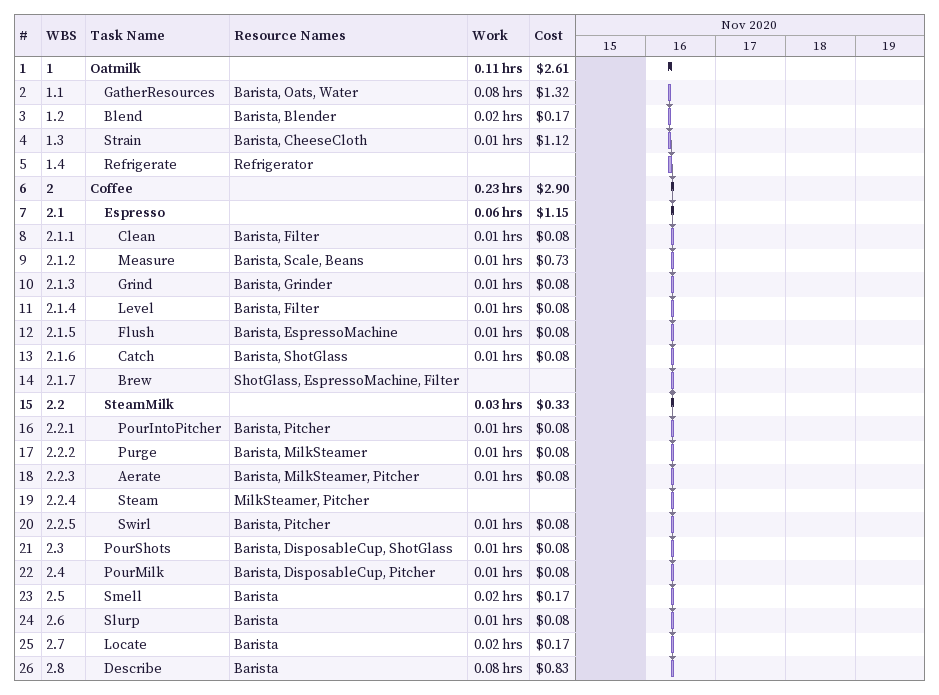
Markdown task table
| ID | WBS | Task | Start | Finish | Predecessors | Resources | Work (h) | Cost ($) |
|---|---|---|---|---|---|---|---|---|
| 1 | 1 | **Oatmilk** | 2020-11-16 | 2020-11-16 |  |  | 0.11 | 2.61 |
| 2 | 1.1 | GatherResources | 2020-11-16 | 2020-11-16 |  | Barista, Oats, Water | 0.08 | 1.32 |
| 3 | 1.2 | Blend | 2020-11-16 | 2020-11-16 | 2 | Barista, Blender | 0.02 | 0.17 |
| 4 | 1.3 | Strain | 2020-11-16 | 2020-11-16 | 3 | Barista, CheeseCloth | 0.01 | 1.12 |
| 5 | 1.4 | Refrigerate | 2020-11-16 | 2020-11-16 | 4 | Refrigerator |  |  |
| 6 | 2 | **Coffee** | 2020-11-16 | 2020-11-16 | 5 |  | 0.23 | 2.90 |
| 7 | 2.1 | **Espresso** | 2020-11-16 | 2020-11-16 | 5 |  | 0.06 | 1.15 |
| 8 | 2.1.1 | Clean | 2020-11-16 | 2020-11-16 | 5 | Barista, Filter | 0.01 | 0.08 |
| 9 | 2.1.2 | Measure | 2020-11-16 | 2020-11-16 | 8 | Barista, Scale, Beans | 0.01 | 0.73 |
| 10 | 2.1.3 | Grind | 2020-11-16 | 2020-11-16 | 9 | Barista, Grinder | 0.01 | 0.08 |
| 11 | 2.1.4 | Level | 2020-11-16 | 2020-11-16 | 10 | Barista, Filter | 0.01 | 0.08 |
| 12 | 2.1.5 | Flush | 2020-11-16 | 2020-11-16 | 11 | Barista, EspressoMachine | 0.01 | 0.08 |
| 13 | 2.1.6 | Catch | 2020-11-16 | 2020-11-16 | 12 | Barista, ShotGlass | 0.01 | 0.08 |
| 14 | 2.1.7 | Brew | 2020-11-16 | 2020-11-16 | 13, 18 | ShotGlass, EspressoMachine, Filter |  |  |
| 15 | 2.2 | **SteamMilk** | 2020-11-16 | 2020-11-16 | 5 |  | 0.03 | 0.33 |
| 16 | 2.2.1 | PourIntoPitcher | 2020-11-16 | 2020-11-16 | 5 | Barista, Pitcher | 0.01 | 0.08 |
| 17 | 2.2.2 | Purge | 2020-11-16 | 2020-11-16 | 16 | Barista, MilkSteamer | 0.01 | 0.08 |
| 18 | 2.2.3 | Aerate | 2020-11-16 | 2020-11-16 | 17 | Barista, MilkSteamer, Pitcher | 0.01 | 0.08 |
| 19 | 2.2.4 | Steam | 2020-11-16 | 2020-11-16 | 18 | MilkSteamer, Pitcher |  |  |
| 20 | 2.2.5 | Swirl | 2020-11-16 | 2020-11-16 | 19 | Barista, Pitcher | 0.01 | 0.08 |
| 21 | 2.3 | PourShots | 2020-11-16 | 2020-11-16 | 14 | Barista, DisposableCup, ShotGlass | 0.01 | 0.08 |
| 22 | 2.4 | PourMilk | 2020-11-16 | 2020-11-16 | 21, 20 | Barista, DisposableCup, Pitcher | 0.01 | 0.08 |
| 23 | 2.5 | Smell | 2020-11-16 | 2020-11-16 | 22 | Barista | 0.02 | 0.17 |
| 24 | 2.6 | Slurp | 2020-11-16 | 2020-11-16 | 23 | Barista | 0.01 | 0.08 |
| 25 | 2.7 | Locate | 2020-11-16 | 2020-11-16 | 24 | Barista | 0.02 | 0.17 |
| 26 | 2.8 | Describe | 2020-11-16 | 2020-11-16 | 25 | Barista | 0.08 | 0.83 |
